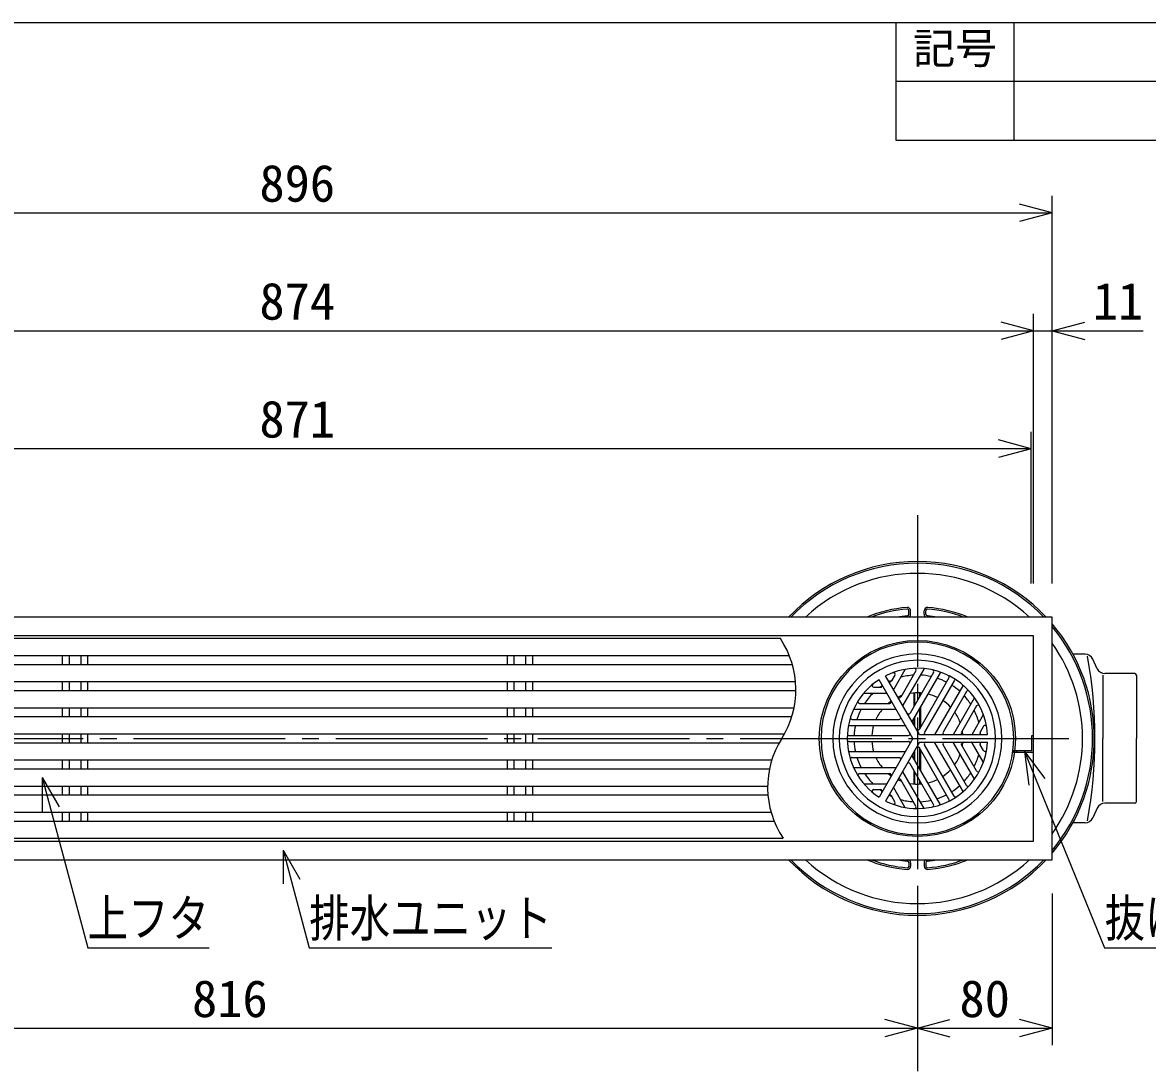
# Model space of a CAD drawing. Units: millimetres, scale not verified. Extents: x -1365 to 1365, y -930 to 870.
# Drawn here: x -224 to 444, y 251 to 870 of the extents above; entities that cross this region are included whole.
import ezdxf
from ezdxf.enums import TextEntityAlignment as Align

# ---------------------------------------------------------------- set-up
doc = ezdxf.new("R2010")
doc.units = ezdxf.units.MM
doc.header["$LTSCALE"] = 10
doc.linetypes.add('CHAIN2', pattern=[12, 9, -1, 1, -1])
for name, color, linetype in [('0-0_計極細', 2, 'Continuous'), ('0-1_計細線', 3, 'Continuous'), ('0-5_寸法線', 7, 'Continuous'), ('0-7_枠細線', 5, 'Continuous'), ('0-8_枠中線', 5, 'Continuous')]:
    doc.layers.add(name, color=color, linetype=linetype)
doc.styles.add('ＭＳ ゴシック', font='')
doc.styles.get('ＭＳ ゴシック').set_extended_font_data('MS Gothic')

msp = doc.modelspace()

# ---------------------------------------------------------------- linework, layer by layer
at = {"layer": '0-0_計極細', "linetype": 'CHAIN2'}
for p, q in [((307.61, 577.48), (307.61, -188.09)), ((-517.57, 445.02), (397.46, 445.02))]:
    msp.add_line(p, q, dxfattribs=at)
at = {"layer": '0-0_計極細'}
for p, q in [((-199.89, 494.27), (-199.89, 488.77)), ((-195.84, 494.27), (-195.84, 488.77)), ((-188.94, 494.27), (-188.94, 488.77)), ((-184.89, 494.27), (-184.89, 488.77)), ((64.11, 494.27), (64.11, 488.77)), ((68.16, 494.27), (68.16, 488.77)), ((75.06, 494.27), (75.06, 488.77)), ((79.11, 494.27), (79.11, 488.77)), ((294.24, 482.59), (292.25, 479.14)), ((300.16, 485.81), (293.56, 474.37)), ((306.72, 485.12), (297.76, 469.61)), ((311.39, 486.2), (299.06, 464.84)), ((317.2, 484.21), (303.26, 460.07)), ((321.12, 483.98), (304.57, 455.31)), ((326.36, 481.01), (308.77, 450.54)), ((-199.89, 478.77), (-199.89, 473.27)), ((-195.84, 478.77), (-195.84, 473.27)), ((-188.94, 478.77), (-188.94, 473.27)), ((-184.89, 478.77), (-184.89, 473.27)), ((64.11, 478.77), (64.11, 473.27)), ((68.16, 478.77), (68.16, 473.27)), ((75.06, 478.77), (75.06, 473.27)), ((79.11, 478.77), (79.11, 473.27)), ((281.75, 475.38), (285.74, 475.38)), ((329.4, 479.26), (311.81, 448.78)), ((334.59, 476.2), (318.04, 447.53)), ((276, 471.86), (289.21, 471.86)), ((305.6, 464.12), (305.6, 472.04)), ((306.1, 464.99), (306.1, 472.07)), ((309.11, 470.21), (309.11, 472.07)), ((309.61, 471.08), (309.61, 472.04)), ((336.75, 472.92), (322.82, 448.78)), ((341.37, 468.89), (329.04, 447.53)), ((-199.89, 463.27), (-199.89, 457.77)), ((-195.84, 463.27), (-195.84, 457.77)), ((-188.94, 463.27), (-188.94, 457.77)), ((-184.89, 463.27), (-184.89, 457.77)), ((64.11, 463.27), (64.11, 457.77)), ((68.16, 463.27), (68.16, 457.77)), ((75.06, 463.27), (75.06, 457.77)), ((79.11, 463.27), (79.11, 457.77)), ((270.05, 462.33), (294.72, 462.33)), ((273.32, 465.84), (291.24, 465.84)), ((309.11, 451.14), (309.11, 463.18)), ((309.61, 452.01), (309.61, 464.05)), ((342.78, 464.3), (333.82, 448.78)), ((268.87, 456.31), (296.74, 456.31)), ((305.6, 453.01), (305.6, 457.1)), ((306.1, 452.14), (306.1, 457.97)), ((346.66, 458.97), (340.05, 447.53)), ((-199.89, 447.77), (-199.89, 442.27)), ((-195.84, 447.77), (-195.84, 442.27)), ((-188.94, 447.77), (-188.94, 442.27)), ((-184.89, 447.77), (-184.89, 442.27)), ((64.11, 447.77), (64.11, 442.27)), ((68.16, 447.77), (68.16, 442.27)), ((75.06, 447.77), (75.06, 442.27)), ((79.11, 447.77), (79.11, 442.27)), ((267.11, 452.8), (300.22, 452.8)), ((346.82, 452.23), (344.83, 448.78)), ((267.06, 446.78), (302.25, 446.78)), ((267.06, 443.27), (302.25, 443.27)), ((329.4, 410.78), (311.81, 441.26)), ((334.59, 413.84), (318.04, 442.51)), ((336.75, 417.12), (322.82, 441.26)), ((341.37, 421.15), (329.04, 442.51)), ((342.78, 425.74), (333.82, 441.26)), ((346.66, 431.07), (340.05, 442.51)), ((346.82, 437.81), (344.83, 441.26)), ((267.11, 437.24), (300.22, 437.24)), ((321.12, 406.06), (304.57, 434.74)), ((305.6, 432.94), (305.6, 437.03)), ((306.1, 432.07), (306.1, 437.9)), ((326.36, 409.03), (308.77, 439.5)), ((309.11, 426.86), (309.11, 438.9)), ((309.61, 425.99), (309.61, 438.03)), ((366.61, 436.77), (366.61, 437.77)), ((-199.89, 432.27), (-199.89, 426.77)), ((-195.84, 432.27), (-195.84, 426.77)), ((-188.94, 432.27), (-188.94, 426.77)), ((-184.89, 432.27), (-184.89, 426.77)), ((64.11, 432.27), (64.11, 426.77)), ((68.16, 432.27), (68.16, 426.77)), ((75.06, 432.27), (75.06, 426.77)), ((79.11, 432.27), (79.11, 426.77)), ((268.87, 433.73), (296.74, 433.73)), ((270.05, 427.71), (294.72, 427.71)), ((317.2, 405.83), (303.26, 429.97)), ((273.32, 424.2), (291.24, 424.2)), ((311.39, 403.84), (299.06, 425.2)), ((305.6, 418), (305.6, 425.92)), ((306.1, 417.97), (306.1, 425.05)), ((-199.89, 416.77), (-199.89, 411.27)), ((-195.84, 416.77), (-195.84, 411.27)), ((-188.94, 416.77), (-188.94, 411.27)), ((-184.89, 416.77), (-184.89, 411.27)), ((64.11, 416.77), (64.11, 411.27)), ((68.16, 416.77), (68.16, 411.27)), ((75.06, 416.77), (75.06, 411.27)), ((79.11, 416.77), (79.11, 411.27)), ((276, 418.18), (289.21, 418.18)), ((281.75, 414.67), (285.74, 414.67)), ((300.16, 404.23), (293.56, 415.67)), ((306.72, 404.92), (297.76, 420.44)), ((309.11, 417.97), (309.11, 419.84)), ((309.61, 418), (309.61, 418.97)), ((294.24, 407.46), (292.25, 410.9)), ((-199.89, 401.27), (-199.89, 395.77)), ((-195.84, 401.27), (-195.84, 395.77)), ((-188.94, 401.27), (-188.94, 395.77)), ((-184.89, 401.27), (-184.89, 395.77)), ((64.11, 401.27), (64.11, 395.77)), ((68.16, 401.27), (68.16, 395.77)), ((75.06, 401.27), (75.06, 395.77)), ((79.11, 401.27), (79.11, 395.77))]:
    msp.add_line(p, q, dxfattribs=at)
for centre, radius, start, end in [((181.18, 474.02), 54.31, 327.72738, 33.84606), ((307.61, 445.02), 50.15, 90, 270), ((307.61, 445.02), 50.15, 270, 90), ((293.38, 483.09), 1, 330, 110.49823), ((307.61, 445.02), 37.63, 93.596, 105.50678), ((300.6, 485.56), 0.502, 99.81001, 150), ((305.85, 485.62), 1, 330, 92.48216), ((307.61, 445.02), 37.63, 77.4576, 87.38711), ((307.61, 445.02), 37.63, 77.4576, 87.38711), ((311.83, 485.95), 0.502, 84.11294, 150), ((316.33, 484.72), 1, 330, 77.60597), ((307.61, 445.02), 37.63, 62.67477, 71.92708), ((321.55, 483.73), 0.502, 70.18513, 150), ((325.49, 481.52), 1, 330, 63.89345), ((281.75, 476.38), 1, 129.50177, 270), ((307.61, 445.02), 37.63, 123.68035, 126.22848), ((285.74, 476.38), 1, 270, 30), ((291.38, 479.64), 1, 210, 330), ((307.61, 445.02), 37.63, 113.77152, 116.31965), ((293.99, 474.12), 0.502, 150, 210), ((307.61, 445.02), 37.63, 48.07292, 57.32523), ((330.27, 478.76), 1, 56.10655, 150), ((334.15, 476.45), 0.502, 330, 49.81487), ((276, 471.36), 0.502, 90, 140.18999), ((307.61, 445.02), 37.63, 134.49322, 146.404), ((289.21, 471.36), 0.502, 30, 90), ((296.89, 470.11), 1, 210, 330), ((307.61, 445.02), 27.09, 110.22104, 115.21981), ((307.61, 445.02), 27.09, 84.62432, 99.70902), ((307.61, 445.02), 27.09, 84.62432, 90), ((307.61, 445.02), 27.09, 63.71622, 76.68065), ((307.61, 445.02), 27.09, 43.31935, 56.28378), ((307.61, 445.02), 37.63, 32.61289, 42.5424), ((337.62, 472.42), 1, 42.39403, 150), ((340.94, 469.14), 0.502, 330, 35.88706), ((270.05, 461.83), 0.502, 90, 155.88706), ((307.61, 445.02), 37.63, 152.61289, 162.5424), ((273.32, 466.85), 1, 147.51784, 270), ((307.61, 445.02), 27.09, 140.29098, 155.37568), ((307.61, 445.02), 27.09, 124.78019, 129.77896), ((291.24, 466.85), 1, 270, 30), ((294.72, 461.83), 0.502, 30, 90), ((299.5, 464.59), 0.502, 150, 210), ((307.61, 445.02), 37.63, 14.49322, 26.40401), ((343.65, 463.8), 1, 27.51784, 150), ((268.87, 457.31), 1, 162.39403, 270), ((296.74, 457.31), 1, 270, 30), ((302.39, 460.58), 1, 210, 330), ((305, 455.06), 0.502, 150, 210), ((307.61, 445.02), 27.09, 20.29098, 35.37568), ((267.06, 447.78), 1, 176.10043, 269.99386), ((267.11, 452.3), 0.502, 89.99378, 169.80868), ((307.61, 445.02), 37.63, 168.07292, 177.32523), ((307.61, 445.02), 27.09, 163.31935, 176.28378), ((300.22, 452.3), 0.502, 30, 90), ((302.25, 447.78), 1, 270, 30), ((307.9, 451.04), 1, 210, 330), ((307.9, 451.04), 1, 253.22135, 330), ((312.68, 448.28), 1, 150, 270), ((317.6, 447.78), 0.502, 270, 330), ((323.68, 448.28), 1, 150, 270), ((328.61, 447.78), 0.502, 270, 330), ((334.69, 448.28), 1, 150, 270), ((307.61, 445.02), 27.09, 4.78019, 9.77896), ((339.62, 447.78), 0.502, 270, 330), ((345.7, 448.28), 1, 150, 270), ((307.61, 445.02), 37.63, 3.68035, 6.22848), ((347.69, 451.73), 1, 9.50177, 150), ((273.03, 416.02), 54.31, 147.72738, 213.84606), ((267.06, 442.26), 1, 90, 183.89345), ((307.61, 445.02), 37.63, 182.67477, 191.92708), ((307.61, 445.02), 27.09, 183.71622, 196.68065), ((302.25, 442.26), 1, 330, 90), ((312.68, 441.76), 1, 90, 210), ((317.6, 442.26), 0.502, 30, 90), ((323.68, 441.76), 1, 90, 210), ((328.61, 442.26), 0.502, 30, 90), ((334.69, 441.76), 1, 90, 210), ((307.61, 445.02), 27.09, 350.22104, 355.21981), ((339.62, 442.26), 0.502, 30, 90), ((345.7, 441.76), 1, 90, 210), ((307.61, 445.02), 37.63, 353.77152, 356.31965), ((267.11, 437.75), 0.502, 190.17883, 269.99383), ((300.22, 437.75), 0.502, 270, 330), ((305, 434.99), 0.502, 150, 210), ((307.9, 439), 1, 30, 150), ((307.9, 439), 1, 30, 106.77865), ((307.61, 445.02), 27.09, 324.62432, 339.70902), ((307.61, 445.02), 37.63, 333.59599, 345.50678), ((347.69, 438.31), 1, 210, 350.49823), ((268.87, 432.73), 1, 90, 197.60597), ((270.05, 428.21), 0.502, 204.11294, 270), ((307.61, 445.02), 37.63, 197.4576, 207.38711), ((307.61, 445.02), 27.09, 204.62432, 219.70902), ((294.72, 428.21), 0.502, 270, 330), ((296.74, 432.73), 1, 330, 90), ((302.39, 429.47), 1, 30, 150), ((273.32, 423.2), 1, 90, 212.48216), ((307.61, 445.02), 37.63, 213.59599, 225.50678), ((307.61, 445.02), 27.09, 230.22104, 235.21981), ((291.24, 423.2), 1, 330, 90), ((296.89, 419.93), 1, 30, 150), ((299.5, 425.45), 0.502, 150, 210), ((307.61, 445.02), 27.09, 283.31935, 296.28378), ((307.61, 445.02), 27.09, 303.71622, 316.68065), ((307.61, 445.02), 37.63, 317.4576, 327.38711), ((340.94, 420.9), 0.502, 324.11294, 30), ((343.65, 426.24), 1, 210, 332.48216), ((281.75, 413.66), 1, 90, 230.49823), ((307.61, 445.02), 37.63, 233.77152, 236.31965), ((285.74, 413.66), 1, 330, 90), ((289.21, 418.68), 0.502, 270, 330), ((293.99, 415.92), 0.502, 149.99998, 210.00002), ((307.61, 445.02), 27.09, 244.78019, 249.77896), ((307.61, 445.02), 27.09, 260.29098, 275.37568), ((307.61, 445.02), 37.63, 302.67477, 311.92708), ((337.62, 417.62), 1, 210, 317.60597), ((291.38, 410.4), 1, 30, 150), ((307.61, 445.02), 37.63, 243.68035, 246.22848), ((293.38, 406.95), 1, 249.50177, 30), ((307.61, 445.02), 37.63, 254.49322, 266.404), ((307.61, 445.02), 37.63, 272.61289, 282.5424), ((307.61, 445.02), 37.63, 288.07292, 297.32523), ((325.49, 408.53), 1, 296.10655, 30), ((330.27, 411.29), 1, 210, 303.89345), ((334.15, 413.59), 0.502, 310.18513, 30), ((300.6, 404.48), 0.502, 210, 260.18999), ((305.85, 404.42), 1, 267.51784, 30), ((311.83, 404.1), 0.502, 210, 275.88706), ((316.33, 405.33), 1, 282.39403, 30), ((321.55, 406.31), 0.502, 210, 289.81487)]:
    msp.add_arc(centre, radius, start, end, dxfattribs=at)
at = {"layer": '0-1_計細線'}
for p, q in [((302.61, 518.78), (302.61, 520.78)), ((303.61, 518.78), (303.61, 520.78)), ((311.61, 518.78), (311.61, 520.78)), ((312.61, 518.78), (312.61, 520.78)), ((226.29, 504.27), (-495.89, 504.27)), ((-495.89, 494.27), (231.58, 494.27)), ((407.14, 495.02), (399.94, 495.02)), ((233.45, 488.77), (-495.89, 488.77)), ((414.37, 486.39), (411.66, 492.15)), ((308.91, 447.28), (288.77, 482.16)), ((417.69, 482.52), (417.69, 445.02)), ((436.61, 483.52), (418.9, 483.52)), ((437.61, 482.52), (437.61, 445.02)), ((-495.89, 478.77), (235.29, 478.77)), ((305, 445.02), (284.86, 479.9)), ((235.49, 473.27), (-495.89, 473.27)), ((-495.89, 463.27), (234.42, 463.27)), ((233.01, 457.77), (-495.89, 457.77)), ((-495.89, 447.77), (228.73, 447.77)), ((308.91, 447.28), (307.61, 449.54)), ((225.48, 442.27), (-461.89, 442.27)), ((305, 445.02), (284.86, 410.14)), ((308.91, 442.76), (288.77, 407.88)), ((308.91, 447.28), (311.52, 447.28)), ((308.91, 447.28), (349.19, 447.28)), ((308.91, 442.76), (349.19, 442.76)), ((375.61, 446.77), (376.61, 446.77)), ((375.61, 437.77), (375.61, 446.77)), ((417.69, 407.52), (417.69, 445.02)), ((437.61, 407.52), (437.61, 445.02)), ((375.61, 436.77), (364.61, 436.77)), ((-461.89, 432.27), (221.2, 432.27)), ((219.79, 426.77), (-495.89, 426.77)), ((-495.89, 416.77), (218.72, 416.77)), ((218.92, 411.27), (-495.89, 411.27)), ((-495.89, 401.27), (220.76, 401.27)), ((414.37, 403.65), (411.66, 397.89)), ((436.61, 406.52), (418.9, 406.52)), ((222.63, 395.77), (-495.89, 395.77)), ((407.14, 395.02), (399.94, 395.02)), ((-495.89, 385.77), (227.92, 385.77)), ((302.61, 371.26), (302.61, 369.26)), ((303.61, 371.26), (303.61, 369.26)), ((311.61, 371.26), (311.61, 369.26)), ((312.61, 371.26), (312.61, 369.26))]:
    msp.add_line(p, q, dxfattribs=at)
for points in [[(-508.39, 517.02), (-508.39, 373.02), (387.61, 373.02), (387.61, 517.02)], [(-497.39, 506.02), (-497.39, 384.02), (376.61, 384.02), (376.61, 506.02)]]:
    msp.add_lwpolyline(points, close=True, dxfattribs=at)
msp.add_lwpolyline([(364.61, 436.77), (364.61, 437.77), (375.61, 437.77)], dxfattribs=at)
msp.add_circle((307.61, 445.02), 58.2, dxfattribs=at)
for centre, radius, start, end in [((307.61, 445.02), 105, 43.29187, 136.70813), ((307.61, 445.02), 104, 43.81312, 136.18688), ((307.61, 445.02), 98, 47.28142, 132.71858), ((307.61, 445.02), 78, 94.52806, 112.61971), ((307.61, 445.02), 77, 94.52806, 110.73223), ((301.61, 520.78), 2, 360, 94.52806), ((301.61, 520.78), 1, 360, 94.52806), ((313.61, 520.78), 2, 85.47194, 180), ((313.61, 520.78), 1, 85.47194, 180), ((307.61, 445.02), 77, 69.2388, 85.47194), ((307.61, 445.02), 78, 67.31293, 85.47194), ((307.61, 445.02), 73, 94.65071, 99.60712), ((301.61, 518.78), 1, 274.65071, 360), ((301.61, 518.78), 2, 298.58141, 360), ((313.61, 518.78), 2, 180, 241.41859), ((313.61, 518.78), 1, 180, 265.34929), ((307.61, 445.02), 73, 80.69166, 85.34929), ((307.61, 445.02), 105, 319.63235, 40.36765), ((307.61, 445.02), 104, 320.28481, 39.71519), ((307.61, 445.02), 57.2, 90, 270), ((307.61, 445.02), 57.2, 270, 90), ((307.61, 445.02), 98, 324.71867, 35.28133), ((407.14, 490.02), 5, 25.2083, 90), ((307.61, 445.02), 46.41, 90, 270), ((307.61, 445.02), 46.41, 270, 90), ((132.94, 445.02), 280, 349.95893, 10.04107), ((307.61, 445.02), 41.65, 90, 116.89208), ((307.61, 445.02), 41.65, 3.10792, 90), ((418.9, 488.52), 5, 205.2083, 270), ((436.61, 482.52), 1, 0, 90), ((307.61, 445.02), 41.65, 123.10792, 236.89208), ((346.22, 459.22), 0.502, 330, 20.18999), ((307.61, 445.02), 41.65, 270, 356.89208), ((375.61, 437.77), 1, 270, 360), ((346.22, 430.82), 0.502, 339.81001, 30), ((276, 418.68), 0.502, 219.81001, 270), ((307.61, 445.02), 41.65, 243.10792, 270), ((436.61, 407.52), 1, 270, 360), ((418.9, 401.52), 5, 90, 154.7917), ((407.14, 400.02), 5, 270, 334.7917), ((307.61, 445.02), 105, 223.29187, 316.70813), ((307.61, 445.02), 104, 223.81312, 316.18688), ((307.61, 445.02), 98, 227.28142, 312.71858), ((307.61, 445.02), 78, 247.38029, 265.47194), ((307.61, 445.02), 77, 249.2388, 265.47194), ((307.61, 445.02), 73, 260.50585, 265.34929), ((301.61, 369.26), 2, 265.47194, 0), ((301.61, 369.26), 1, 265.47194, 0), ((301.61, 371.26), 1, 0, 85.34929), ((301.61, 371.26), 2, 0, 63.35361), ((313.61, 371.26), 2, 118.58141, 180), ((313.61, 369.26), 2, 180, 274.52806), ((313.61, 371.26), 1, 94.65071, 180), ((313.61, 369.26), 1, 180, 274.52806), ((307.61, 445.02), 73, 274.65071, 279.36215), ((307.61, 445.02), 77, 274.52806, 290.7612), ((307.61, 445.02), 78, 274.52806, 292.61971)]:
    msp.add_arc(centre, radius, start, end, dxfattribs=at)
at = {"layer": '0-5_寸法線'}
for p, q in [((387.61, 757.02), (368.29, 762.2)), ((387.61, 537.02), (387.61, 767.02)), ((-508.39, 757.02), (387.61, 757.02)), ((387.61, 757.02), (368.29, 751.84)), ((376.61, 537.02), (376.61, 697.02)), ((387.61, 537.02), (387.61, 697.02)), ((376.61, 687.02), (357.29, 692.2)), ((387.61, 687.02), (406.92, 692.2)), ((-497.39, 687.02), (376.61, 687.02)), ((376.61, 687.02), (357.29, 681.84)), ((376.61, 687.02), (441.7, 687.02)), ((387.61, 687.02), (406.92, 681.84)), ((375.11, 617.02), (355.79, 622.2)), ((375.11, 537.02), (375.11, 627.02)), ((375.11, 617.02), (-495.89, 617.02)), ((375.11, 617.02), (355.79, 611.84)), ((371.26, 437.2), (383.35, 421.27)), ((371.26, 437.2), (373.77, 417.36)), ((-211.86, 421.75), (-201.86, 404.43)), ((-211.86, 421.75), (-211.86, 401.75)), ((-68.86, 378.75), (-58.86, 361.43)), ((-68.86, 378.75), (-68.86, 358.75)), ((307.61, 353.02), (307.61, 263.02)), ((387.61, 353.02), (387.61, 263.02)), ((307.61, 273.02), (288.29, 278.2)), ((307.61, 273.02), (326.92, 278.2)), ((387.61, 273.02), (368.29, 278.2)), ((-508.39, 273.02), (307.61, 273.02)), ((307.61, 273.02), (288.29, 267.84)), ((307.61, 273.02), (326.92, 267.84)), ((307.61, 273.02), (387.61, 273.02)), ((387.61, 273.02), (368.29, 267.84))]:
    msp.add_line(p, q, dxfattribs=at)
for points in [[(371.26, 437.2), (418.76, 320.78), (586.76, 320.78)], [(-211.86, 421.75), (-184.81, 320.78), (-112.81, 320.78)], [(-68.86, 378.75), (-53.32, 320.78), (90.68, 320.78)]]:
    msp.add_lwpolyline(points, dxfattribs=at)
at = {"layer": '0-7_枠細線'}
for p, q in [((295, 800), (295, 870)), ((365, 800), (365, 870)), ((1365, 835), (295, 835)), ((1365, 800), (295, 800))]:
    msp.add_line(p, q, dxfattribs=at)
at = {"layer": '0-8_枠中線'}
msp.add_lwpolyline([(-1365, -930), (-1365, 870), (1365, 870), (1365, -930)], close=True, dxfattribs=at)

# ---------------------------------------------------------------- texts
at = {"layer": '0-5_寸法線', "style": 'ＭＳ ゴシック'}
for s, p in [('896', (-82.89, 757.02)), ('874', (-82.89, 687.02)), ('11', (411.7, 687.02)), ('871', (-82.89, 617.02)), ('816', (-122.89, 273.02)), ('80', (332.61, 273.02))]:
    msp.add_text(s, height=21.99, dxfattribs=at).set_placement(p, align=Align.BOTTOM_LEFT)
at = {"layer": '0-5_寸法線', "style": 'ＭＳ ゴシック', "width": 0.8}
for s, p in [('上フタ', (-184.81, 320.78)), ('排水ユニット', (-53.32, 320.78)), ('抜け防止Ｌ金具', (418.76, 320.78))]:
    msp.add_text(s, height=21.99, dxfattribs=at).set_placement(p, align=Align.BOTTOM_LEFT)
at = {"layer": '0-7_枠細線', "style": 'ＭＳ ゴシック'}
msp.add_text('記号', height=18.33, dxfattribs=at).set_placement((305, 840), align=Align.BOTTOM_LEFT)

doc.saveas('drawing.dxf')
